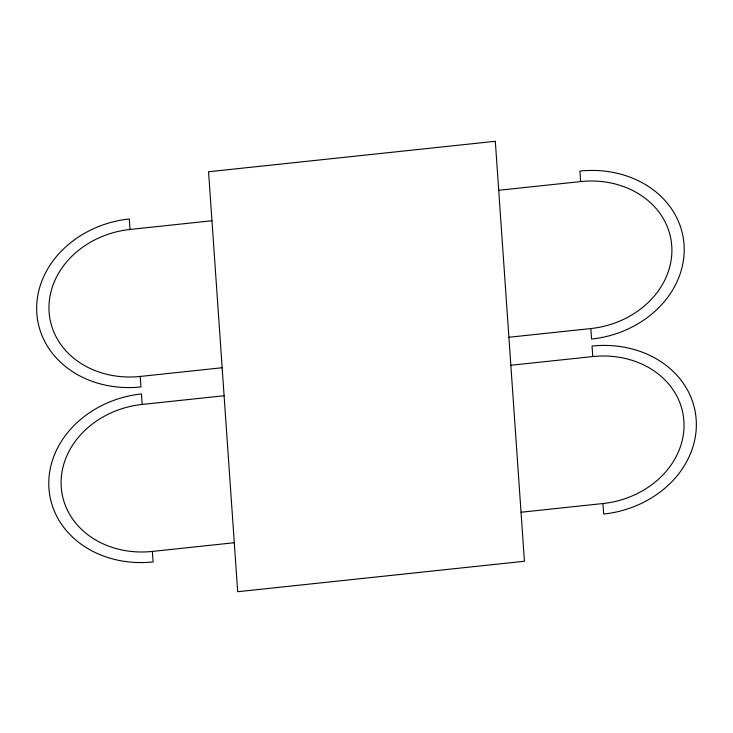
<?xml version="1.0" encoding="UTF-8"?>
<svg xmlns="http://www.w3.org/2000/svg" width="733" height="733" viewBox="0 0 733 733"><rect width="100%" height="100%" fill="white"/><g stroke="black" fill="none" stroke-linecap="round" stroke-linejoin="round"><path stroke-width="1.1" d="M222.154 367.737L140.232 376.441A86.659 73.492 -11.5 0 1 49.111 312.093A86.659 73.492 -11.5 0 1 130.043 229.456L211.965 220.752M498.715 190.278L580.646 181.573A86.659 73.492 -11.5 0 1 671.758 245.921A86.659 73.492 -11.5 0 1 590.835 328.558L508.904 337.262M234.285 542.722L152.354 551.427A86.659 73.492 -11.5 0 1 61.242 487.079A86.659 73.492 -11.5 0 1 142.165 404.442L224.096 395.738M510.846 365.263L592.768 356.559A86.659 73.492 -11.5 0 1 683.889 420.907A86.659 73.492 -11.5 0 1 602.957 503.544L521.035 512.248M580.646 181.573L579.913 171.073A99.037 83.993 -11.5 0 1 684.054 244.62A99.037 83.993 -11.5 0 1 591.558 339.058L590.835 328.558M592.768 356.559L592.044 346.058A99.037 83.993 -11.5 0 1 696.176 419.597A99.037 83.993 -11.5 0 1 603.69 514.044L602.957 503.544M130.043 229.456L129.31 218.956A99.037 83.993 -11.5 0 0 36.824 313.403A99.037 83.993 -11.5 0 0 140.956 386.942L140.232 376.441M142.165 404.442L141.442 393.942A99.037 83.993 -11.5 0 0 48.946 488.38A99.037 83.993 -11.5 0 0 153.087 561.927L152.354 551.427M495.316 141.286L208.566 171.751L237.684 591.714L524.434 561.249L495.316 141.286"/></g></svg>
